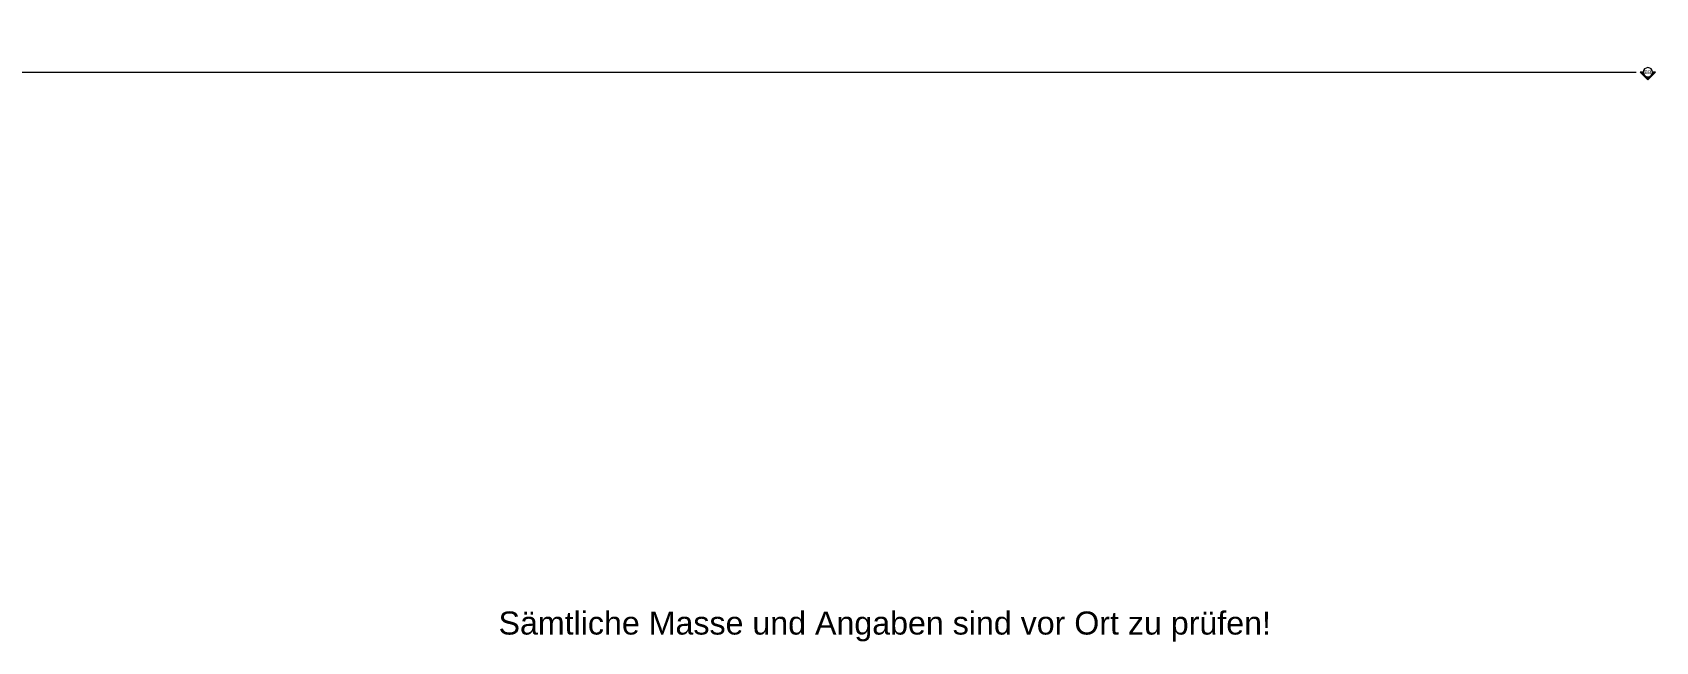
# Model space of a CAD drawing. Header units: centimetres. Extents: x -63 to 12757, y -227 to 7527.
# Drawn here: x 7471 to 12757, y 1141 to 3123 of the extents above; entities that cross this region are included whole.
import ezdxf

# ---------------------------------------------------------------- set-up
doc = ezdxf.new("R2010")
doc.units = ezdxf.units.CM
for name, color, linetype, lineweight in [('A----___H_HATCH', 252, 'Continuous', 9), ('A----___J_MARKEN', 252, 'Continuous', 15), ('A----___T_TEXTE', 7, 'Continuous', 15), ('A_E--___E_WAENDE', 7, 'Continuous', 35)]:
    doc.layers.add(name, color=color, linetype=linetype, lineweight=lineweight)
doc.styles.add('Arial_4', font='arial.ttf', dxfattribs={"height": 12.5})
doc.styles.add('Arial_5', font='arial.ttf', dxfattribs={"height": 75})

# ---------------------------------------------------------------- blocks, each defined once
blk = doc.blocks.new('A_Wände_Süd - A_Wände_Süd-737890-033O')
at = {"layer": 'A----___H_HATCH'}
h = blk.add_hatch(dxfattribs=at)
h.set_pattern_fill('FP_18', color=256, style=0, pattern_type=2)
h.set_pattern_definition([(45, (0, 0), (-5.656854, 5.656854), [])])
h.paths.add_polyline_path([(4584.5, 1727.5), (4594.9, 1727.5), (4584.5, 1745.3)], flags=0)
h.paths.add_polyline_path([(5234.1, 2102.5), (5244.4, 2102.5), (5234.1, 2120.3)], flags=0)
h.paths.add_polyline_path([(5883.6, 2477.5), (5893.9, 2477.5), (5883.6, 2495.3)], flags=0)
h.paths.add_polyline_path([(6543.4, 2852.5), (6533.1, 2870.4), (6533.1, 2852.5)], flags=0)
h.paths.add_polyline_path([(7192.9, 3227.5), (7182.6, 3245.3), (7182.6, 3227.5)], flags=0)
h.paths.add_polyline_path([(7832.1, 3602.5), (7842.4, 3602.5), (7832.1, 3620.3)], flags=0)
at = {"layer": 'A_E--___E_WAENDE'}
for p, q in [((7832.1, 3620.3), (7832.1, 3602.5)), ((7832.1, 3602.5), (7842.4, 3602.5)), ((7182.6, 3245.3), (7182.6, 3227.5)), ((7182.6, 3227.5), (7192.9, 3227.5)), ((6533.1, 2870.4), (6533.1, 2852.5)), ((6533.1, 2852.5), (6543.4, 2852.5)), ((5883.6, 2495.3), (5883.6, 2477.5)), ((5883.6, 2477.5), (5893.9, 2477.5)), ((5234.1, 2120.3), (5234.1, 2102.5)), ((5234.1, 2102.5), (5244.4, 2102.5)), ((4584.5, 1745.3), (4584.5, 1727.5)), ((4584.5, 1727.5), (4594.9, 1727.5))]:
    blk.add_line(p, q, dxfattribs=at)
blk = doc.blocks.new('Schnitt - Name-2324-033O')
at = {"layer": 'A----___J_MARKEN'}
h = blk.add_hatch(color=256, dxfattribs=at)
edge = h.paths.add_edge_path(flags=0)
edge.add_line((-1.27, 0), (-0.77, 0.5))
edge.add_line((-0.77, 0.5), (-0.27, 0))
edge.add_line((-0.27, 0), (-0.47, 0))
edge.add_arc((-0.77, 0), 0.3, 0, 180)
edge.add_line((-1.07, 0), (-1.27, 0))
for p, q in [((-0.77, 0.5), (-1.27, 0)), ((-1.07, 0), (-1.27, 0)), ((-1.27, 0), (-1.07, 0)), ((-0.27, 0), (-0.77, 0.5)), ((-0.47, 0), (-0.27, 0)), ((-0.47, 0), (-0.27, 0))]:
    blk.add_line(p, q, dxfattribs=at)
for start, end in [(360, 180), (0, 180), (180, 360)]:
    blk.add_arc((-0.77, 0), 0.3, start, end, dxfattribs=at)

msp = doc.modelspace()

# ---------------------------------------------------------------- linework, layer by layer
at = {"layer": 'A----___J_MARKEN'}
msp.add_line((796.8, 2993.2), (12693.4, 2993.2), dxfattribs=at)

# ---------------------------------------------------------------- block references
at = {"layer": 'A----___J_MARKEN', "xscale": 49.99999999999998, "yscale": 49.99999999999998, "zscale": 49.99999999999998, "rotation": 180}
msp.add_blockref('Schnitt - Name-2324-033O', (12693.4, 2993.2), dxfattribs=at)
at = {"layer": 'A_E--___E_WAENDE'}
msp.add_blockref('A_Wände_Süd - A_Wände_Süd-737890-033O', (0, 0), dxfattribs=at)

# ---------------------------------------------------------------- texts
at = {"layer": 'A----___J_MARKEN', "insert": (12720.3, 2999.8), "char_height": 12.5, "width": 28.059, "attachment_point": 1, "style": 'Arial_4'}
msp.add_mtext('BB', dxfattribs=at)
at = {"layer": 'A----___T_TEXTE', "insert": (8988.6, 1238.4), "char_height": 75, "width": 3084.493, "attachment_point": 1, "style": 'Arial_5'}
msp.add_mtext('Sämtliche Masse und Angaben sind vor Ort zu prüfen! ', dxfattribs=at)

doc.saveas('drawing.dxf')
